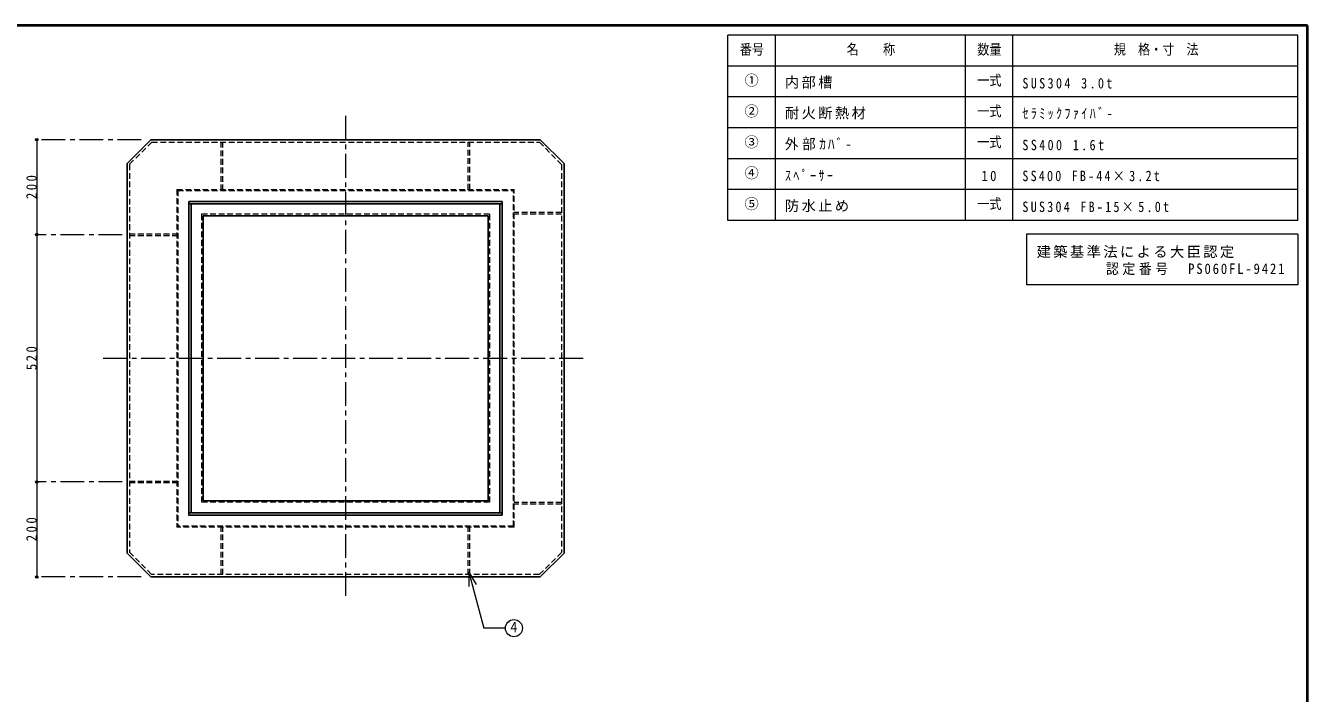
# Model space of a CAD drawing. Units: millimetres at full size, sheet at 1:10. Extents: x -2065 to 1985, y -1413 to 1397.
# Drawn here: x -714 to 1985, y -8 to 1397 of the extents above; entities that cross this region are included whole.
import ezdxf
from ezdxf.enums import TextEntityAlignment as Align

# ---------------------------------------------------------------- set-up
doc = ezdxf.new("R2010")
doc.units = ezdxf.units.MM
doc.header["$LTSCALE"] = 10
doc.header["$PDMODE"] = 32
doc.header["$PDSIZE"] = 5
doc.linetypes.add('CHAIN1', pattern=[8, 5, -1, 1, -1])
doc.linetypes.add('DASHED1', pattern=[1.8, 1.2, -0.6])
doc.layers.add('0-0_ﾚｲﾔ1', color=7, linetype='Continuous', lineweight=18)
doc.styles.add('ＭＳ ゴシック', font='')
doc.styles.get('ＭＳ ゴシック').set_extended_font_data('MS Gothic')

msp = doc.modelspace()

# ---------------------------------------------------------------- linework, layer by layer
at = {"layer": '0-0_ﾚｲﾔ1', "color": 1, "lineweight": 40}
for p, q in [((1984.65, 1396.69), (-2065.35, 1396.69)), ((1984.65, -1413.31), (1984.65, 1396.69))]:
    msp.add_line(p, q, dxfattribs=at)
at = {"layer": '0-0_ﾚｲﾔ1', "color": 3}
for p, q in [((1964.65, 1376.69), (764.65, 1376.69)), ((764.65, 986.69), (764.65, 1376.69)), ((864.65, 986.69), (864.65, 1376.69)), ((1264.65, 986.69), (1264.65, 1376.69)), ((1364.65, 986.69), (1364.65, 1376.69)), ((1964.65, 986.69), (1964.65, 1376.69)), ((1964.65, 1311.69), (764.65, 1311.69)), ((1964.65, 1246.69), (764.65, 1246.69)), ((1964.65, 1181.69), (764.65, 1181.69)), ((1964.65, 1116.69), (764.65, 1116.69)), ((1964.65, 1051.69), (764.65, 1051.69)), ((1964.65, 986.69), (764.65, 986.69)), ((1393.22, 958.12), (1393.22, 850.98)), ((1964.65, 958.12), (1393.22, 958.12)), ((1964.65, 958.12), (1964.65, 850.98)), ((1964.65, 850.98), (1393.22, 850.98))]:
    msp.add_line(p, q, dxfattribs=at)
at = {"layer": '0-0_ﾚｲﾔ1', "color": 4, "linetype": 'CHAIN1', "lineweight": 9}
for p, q in [((-40.35, 1206.69), (-40.35, 186.69)), ((-470.35, 1156.69), (-690.35, 1156.69)), ((-510.35, 956.69), (-690.35, 956.69)), ((-550.35, 696.69), (469.65, 696.69)), ((-510.35, 436.69), (-690.35, 436.69)), ((-470.35, 236.69), (-690.35, 236.69))]:
    msp.add_line(p, q, dxfattribs=at)
at = {"layer": '0-0_ﾚｲﾔ1', "color": 5, "lineweight": 25}
for p, q in [((-450.35, 1156.69), (-500.35, 1106.69)), ((-450.35, 1156.69), (369.65, 1156.69)), ((419.65, 1106.69), (369.65, 1156.69)), ((-500.35, 1106.69), (-500.35, 286.69)), ((419.65, 286.69), (419.65, 1106.69)), ((-370.35, 1026.69), (289.65, 1026.69)), ((289.65, 1026.69), (289.65, 366.69)), ((-370.35, 1021.69), (289.65, 1021.69)), ((-365.35, 1021.69), (-365.35, 371.69)), ((284.65, 1021.69), (284.65, 371.69)), ((259.65, 996.69), (-340.35, 996.69)), ((-340.35, 996.69), (-340.35, 396.69)), ((259.65, 996.69), (259.65, 396.69)), ((259.65, 396.69), (-340.35, 396.69)), ((-370.35, 371.69), (289.65, 371.69)), ((-500.35, 286.69), (-450.35, 236.69)), ((369.65, 236.69), (419.65, 286.69)), ((369.65, 236.69), (-450.35, 236.69))]:
    msp.add_line(p, q, dxfattribs=at)
at = {"layer": '0-0_ﾚｲﾔ1', "color": 4, "linetype": 'DASHED1', "lineweight": 9}
for p, q in [((-448.28, 1151.69), (-495.35, 1104.62)), ((-448.28, 1151.69), (367.58, 1151.69)), ((-301.95, 1050.09), (-301.95, 1151.69)), ((-298.75, 1050.09), (-298.75, 1151.69)), ((218.05, 1051.69), (218.05, 1151.69)), ((221.25, 1051.69), (221.25, 1151.69)), ((414.65, 1104.62), (367.58, 1151.69)), ((-495.35, 1104.62), (-495.35, 288.76)), ((414.65, 1104.62), (414.65, 288.76)), ((-395.35, 1051.69), (314.65, 1051.69)), ((-395.35, 1051.69), (-395.35, 341.69)), ((-393.75, 1050.09), (313.05, 1050.09)), ((-393.75, 1050.09), (-393.75, 343.29)), ((313.05, 343.29), (313.05, 1050.09)), ((314.65, 341.69), (314.65, 1051.69)), ((414.65, 1003.29), (314.65, 1003.29)), ((414.65, 1000.09), (314.65, 1000.09)), ((-495.35, 958.29), (-395.35, 958.29)), ((-495.35, 955.09), (-395.35, 955.09)), ((-495.35, 438.29), (-395.35, 438.29)), ((-495.35, 435.09), (-395.35, 435.09)), ((414.65, 393.29), (314.65, 393.29)), ((414.65, 390.09), (314.65, 390.09)), ((314.65, 341.69), (-395.35, 341.69)), ((313.05, 343.29), (-393.75, 343.29)), ((-301.95, 241.69), (-301.95, 341.69)), ((-298.75, 241.69), (-298.75, 341.69)), ((218.05, 241.69), (218.05, 341.69)), ((221.25, 241.69), (221.25, 341.69)), ((-495.35, 288.76), (-448.28, 241.69)), ((367.58, 241.69), (414.65, 288.76)), ((367.58, 241.69), (-448.28, 241.69))]:
    msp.add_line(p, q, dxfattribs=at)
at = {"layer": '0-0_ﾚｲﾔ1', "linetype": 'DASHED1'}
for p, q in [((262.65, 999.69), (-343.35, 999.69)), ((-343.35, 999.69), (-343.35, 393.69)), ((262.65, 999.69), (262.65, 393.69)), ((262.65, 393.69), (-343.35, 393.69))]:
    msp.add_line(p, q, dxfattribs=at)
at = {"layer": '0-0_ﾚｲﾔ1', "color": 4, "lineweight": 9}
msp.add_line((-690.35, 436.69), (-690.35, 236.69), dxfattribs=at)
at = {"layer": '0-0_ﾚｲﾔ1'}
for p, q in [((219.37, 246.78), (234.37, 220.8)), ((219.37, 246.78), (219.37, 216.78)), ((219.37, 246.78), (250.99, 128.78)), ((296.16, 128.78), (250.99, 128.78))]:
    msp.add_line(p, q, dxfattribs=at)
at = {"layer": '0-0_ﾚｲﾔ1', "color": 4, "lineweight": 9}
msp.add_lwpolyline([(-690.35, 1156.69), (-690.35, 956.69), (-690.35, 436.69)], dxfattribs=at)
at = {"layer": '0-0_ﾚｲﾔ1', "color": 5, "lineweight": 25}
msp.add_lwpolyline([(-370.35, 1026.69), (-370.35, 366.69), (289.65, 366.69)], dxfattribs=at)
at = {"layer": '0-0_ﾚｲﾔ1'}
msp.add_circle((314.16, 128.78), 18, dxfattribs=at)
at = {"layer": '0-0_ﾚｲﾔ1', "color": 4}
for p in [(-690.35, 1156.69), (-690.35, 956.69), (-690.35, 436.69), (-690.35, 236.69)]:
    msp.add_point(p, dxfattribs=at)

# ---------------------------------------------------------------- texts
at = {"layer": '0-0_ﾚｲﾔ1', "style": 'ＭＳ ゴシック', "width": 0.85}
for s, p in [('番号', (789.65, 1329.19)), ('名\u3000\u3000称', (1014.65, 1329.19)), ('数量', (1289.65, 1329.19)), ('規\u3000格・寸\u3000法', (1577.15, 1329.19)), ('一式', (1289.65, 1264.19)), ('一式', (1289.65, 1199.19)), ('一式', (1289.65, 1134.19)), ('一式', (1289.65, 1004.19))]:
    msp.add_text(s, height=21.99, dxfattribs=at).set_placement(p, align=Align.BOTTOM_LEFT)
at = {"layer": '0-0_ﾚｲﾔ1', "style": 'ＭＳ ゴシック'}
for s, p in [('①', (799.65, 1264.19)), ('②', (799.65, 1199.19)), ('③', (799.65, 1134.19)), ('④', (799.65, 1069.19)), ('⑤', (799.65, 1004.19)), ('4', (306.66, 113.78))]:
    msp.add_text(s, height=21.99, dxfattribs=at).set_placement(p, align=Align.BOTTOM_LEFT)
at = {"layer": '0-0_ﾚｲﾔ1', "char_height": 21.99, "attachment_point": 7, "style": 'ＭＳ ゴシック'}
for s, insert in [('\\T1.17;内部槽', (884.65, 1264.19)), ('\\T1.39;\\W0.85;SUS304\\~3.0t', (1384.65, 1264.19)), ('\\T1.17;耐火断熱材', (884.65, 1199.19)), ('\\T1.39;\\W0.85;ｾﾗﾐｯｸﾌｧｲﾊﾞ-', (1384.65, 1199.19)), ('\\T1.27;\\W0.95;外部ｶﾊﾞ-', (884.65, 1134.19)), ('\\T1.39;\\W0.85;SS400\\~1.6t', (1384.65, 1134.19)), ('\\T1.39;\\W0.85;ｽﾍﾟｰｻｰ', (884.65, 1069.19)), ('\\T1.36;\\W0.9;10', (1298.4, 1069.19)), ('\\T1.36;\\W0.85;SS400\\~FB-44×3.2t', (1384.65, 1069.19)), ('\\T1.17;防水止め', (884.65, 1004.19)), ('\\T1.37;\\W0.85;SUS304\\~FB-15×5.0t', (1384.65, 1004.19)), ('\\T1.17;建築基準法による大臣認定', (1414.65, 907.41)), ('\\T1.28;\\W0.9;認定番号\u3000PS060FL-9421', (1560.72, 871.69))]:
    msp.add_mtext(s, dxfattribs=dict(at, insert=insert))
at = {"layer": '0-0_ﾚｲﾔ1', "char_height": 21.99, "attachment_point": 7, "rotation": 90, "style": 'ＭＳ ゴシック'}
for s, insert in [('\\T1.38;\\W0.9;200', (-690.35, 1031.69)), ('\\T1.38;\\W0.9;520', (-690.35, 671.69)), ('\\T1.38;\\W0.9;200', (-690.35, 311.69))]:
    msp.add_mtext(s, dxfattribs=dict(at, insert=insert))

doc.saveas('drawing.dxf')
